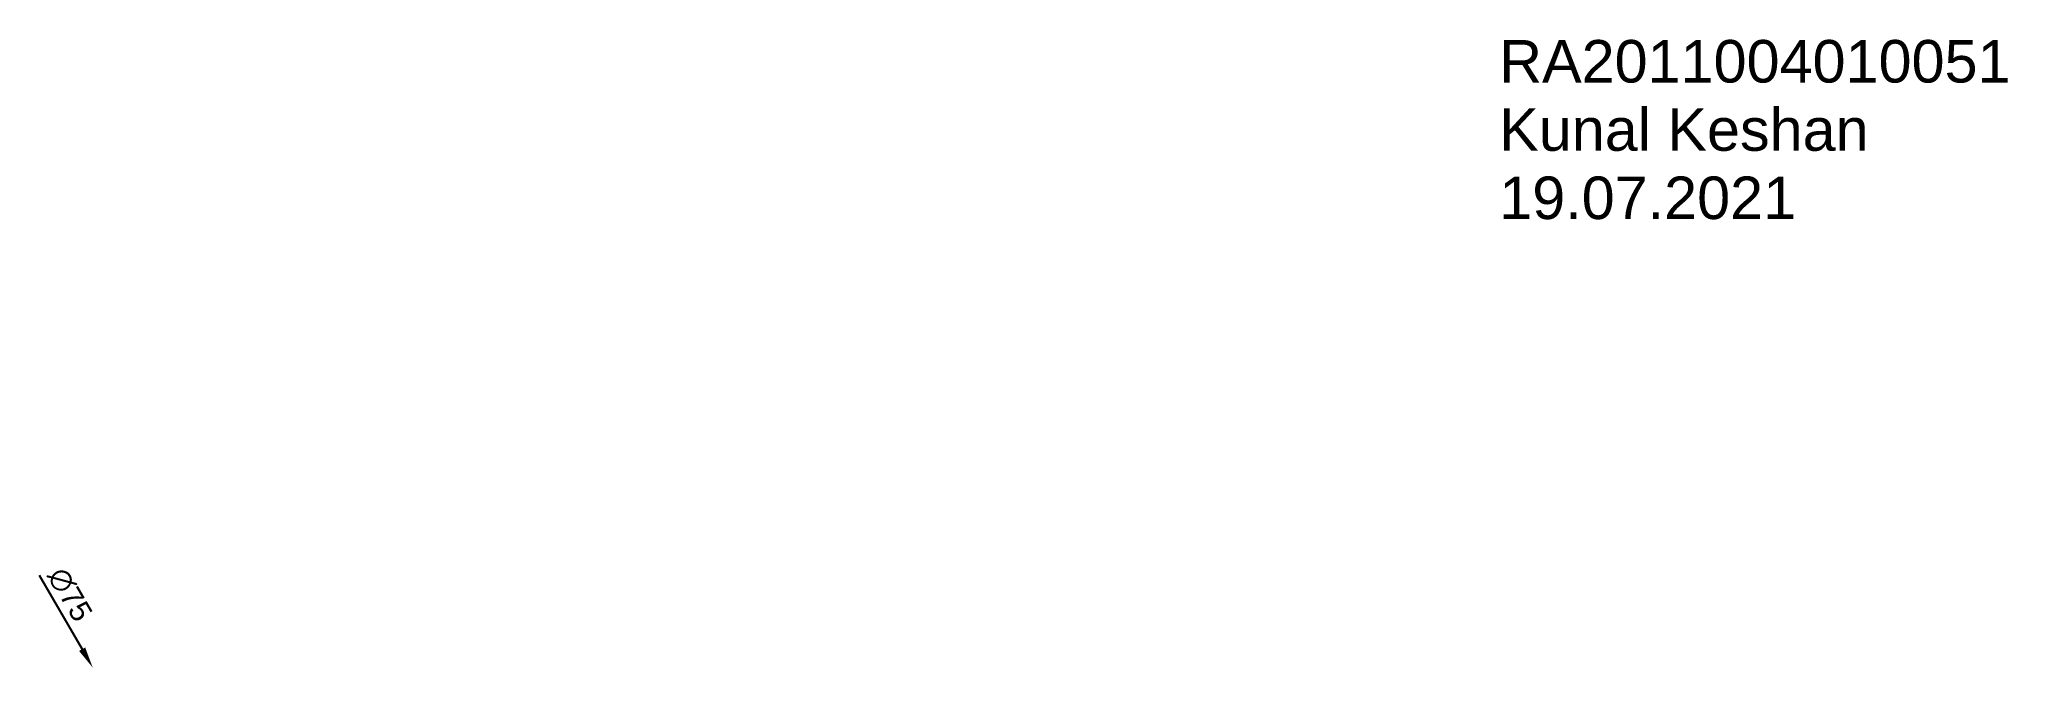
# Model space of a CAD drawing. Header units: millimetres. Extents: x -71 to 161, y -150 to -76.
import ezdxf

# ---------------------------------------------------------------- set-up
doc = ezdxf.new("R2010")
doc.units = ezdxf.units.MM
doc.styles.get("Standard").update_dxf_attribs({"font": 'arial.ttf'})
doc.dimstyles.new('ISO-25', dxfattribs={"dimtxt": 2.5, "dimasz": 2.5, "dimexe": 1.25, "dimexo": 0.625, "dimtad": 1, "dimtxsty": 'Standard', "dimcen": 2.5, "dimadec": 0, "dimazin": 0, "dimtfac": 1, "dimtmove": 0, "dimatfit": 3, "dimfxl": 1, "dimarcsym": 0})

# ---------------------------------------------------------------- blocks, each defined once
blk = doc.blocks.new('*D19')
at = {"color": 0, "lineweight": -2, "transparency": 16777216}
blk.add_line((-70.57, -139.01), (-65.53, -147.73), dxfattribs=at)
at = {"color": 0, "transparency": 16777216}
blk.add_solid([(-65.17, -147.53), (-65.89, -147.94), (-64.28, -149.9)], dxfattribs=at)
at = {"layer": 'Defpoints', "color": 0, "transparency": 16777216}
for p in [(-68.59, -142.43, 164.93), (-64.28, -149.9, 90.43)]:
    blk.add_point(p, dxfattribs=at)
at = {"color": 0, "transparency": 16777216, "insert": (-66.97, -141.31), "char_height": 2.5, "attachment_point": 5, "rotation": 300}
blk.add_mtext('∅75', dxfattribs=at)

msp = doc.modelspace()

# ---------------------------------------------------------------- texts
for s, p in [('RA2011004010051', (101.305, -81.053)), ('Kunal Keshan', (101.305, -89.085)), ('19.07.2021', (101.305, -97.117))]:
    msp.add_text(s, height=5).set_placement(p)

# ---------------------------------------------------------------- dimensions: what is measured, and where the dimension line sits
dim = msp.add_diameter_dim_2p(p1=(-68.591, -142.433, 164.935), p2=(-64.28, -149.899, 90.432), dimstyle='ISO-25')
dim.commit()
dim.dimension.update_dxf_attribs({"geometry": '*D19', "text_midpoint": (-68.673, -142.291), "dimtype": 163})

doc.saveas('drawing.dxf')
